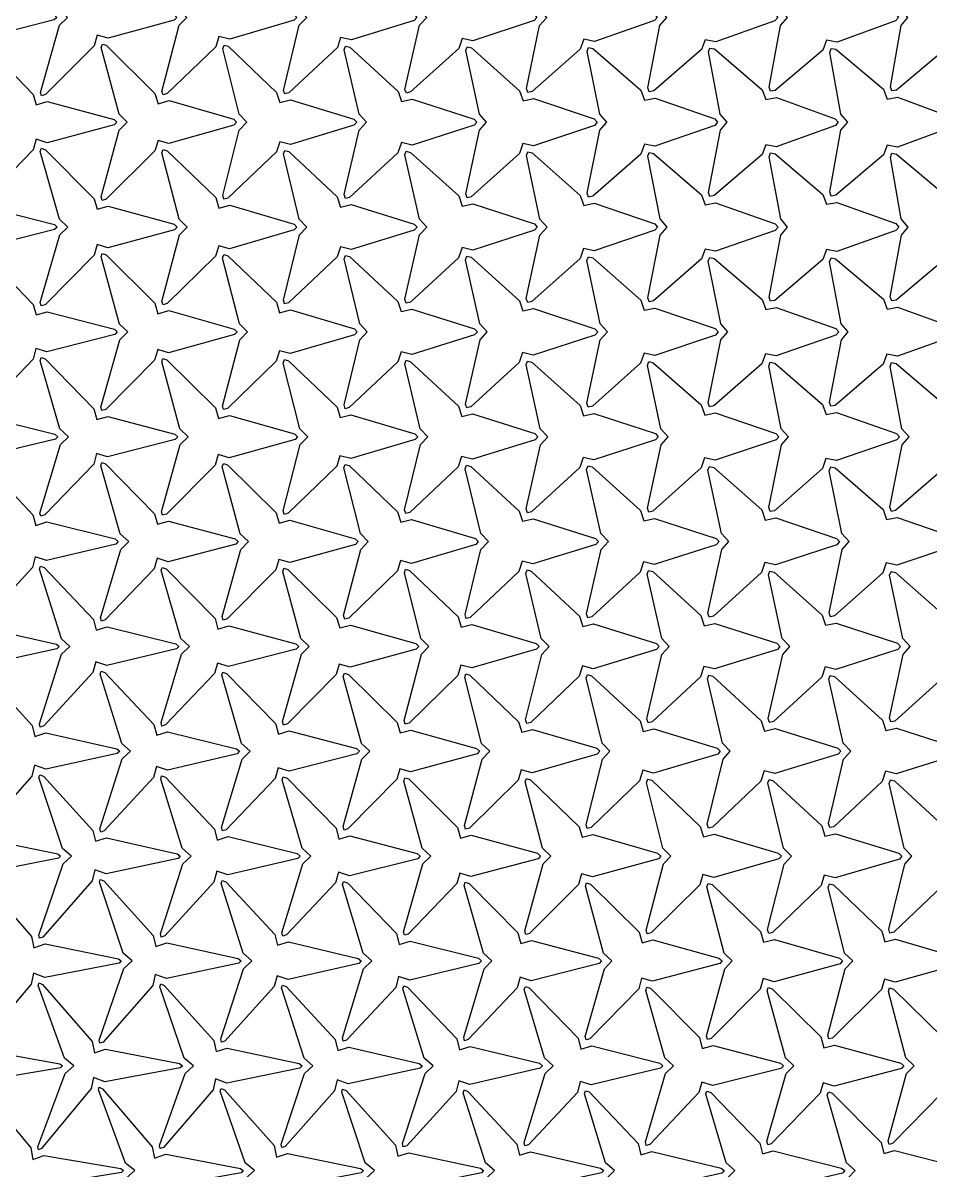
# Model space of a CAD drawing. Extents: x 0 to 195, y 0 to 191.
# Drawn here: x 47.37 to 84.83, y 47.68 to 95.06 of the extents above; entities that cross this region are included whole.
import ezdxf

# ---------------------------------------------------------------- set-up
doc = ezdxf.new("R2010")
doc.units = 0
doc.layers.add('DEFAULT', color=18, linetype='CONTINUOUS')

msp = doc.modelspace()

# ---------------------------------------------------------------- linework, layer by layer
at = {"layer": 'DEFAULT'}
for points in [[(45.406, 95.972), (45.863, 96.116), (48.661, 95.399), (48.775, 95.289), (48.666, 95.18), (45.861, 94.467), (45.405, 94.609), (45.285, 94.171), (43.259, 92.042), (43.105, 91.987), (43.064, 92.119), (43.936, 94.968), (44.277, 95.289), (43.93, 95.61), (43.067, 98.453), (43.107, 98.589), (43.259, 98.536), (45.285, 96.407)], [(50.44, 96.03), (50.89, 96.157), (53.608, 95.405), (53.724, 95.289), (53.613, 95.174), (50.887, 94.426), (50.438, 94.551), (50.314, 94.117), (48.299, 92.096), (48.137, 92.041), (48.091, 92.179), (48.876, 94.966), (49.205, 95.289), (48.871, 95.613), (48.093, 98.395), (48.138, 98.535), (48.299, 98.482), (50.314, 96.462)], [(55.468, 96.079), (55.913, 96.194), (58.561, 95.411), (58.678, 95.289), (58.565, 95.168), (55.911, 94.388), (55.467, 94.502), (55.337, 94.073), (53.331, 92.139), (53.163, 92.086), (53.112, 92.228), (53.827, 94.963), (54.146, 95.289), (53.822, 95.615), (53.114, 98.345), (53.164, 98.49), (53.332, 98.437), (55.337, 96.507)], [(60.492, 96.12), (60.933, 96.225), (63.52, 95.416), (63.637, 95.289), (63.521, 95.163), (60.933, 94.354), (60.491, 94.46), (60.355, 94.038), (58.357, 92.174), (58.185, 92.124), (58.131, 92.273), (58.782, 94.961), (59.092, 95.289), (58.778, 95.617), (58.133, 98.302), (58.186, 98.452), (58.358, 98.403), (60.356, 96.542)], [(65.514, 96.158), (65.952, 96.256), (68.481, 95.421), (68.598, 95.289), (68.481, 95.158), (65.952, 94.323), (65.513, 94.421), (65.372, 94.005), (63.381, 92.206), (63.205, 92.16), (63.148, 92.314), (63.742, 94.96), (64.044, 95.289), (63.741, 95.619), (63.149, 98.264), (63.206, 98.417), (63.383, 98.371), (65.373, 96.575)], [(70.531, 96.188), (70.967, 96.279), (73.451, 95.424), (73.568, 95.289), (73.45, 95.154), (70.968, 94.298), (70.531, 94.39), (70.386, 93.979), (68.401, 92.232), (68.223, 92.19), (68.164, 92.35), (68.705, 94.958), (69, 95.289), (68.705, 95.62), (68.164, 98.228), (68.223, 98.387), (68.402, 98.345), (70.386, 96.601)], [(75.546, 96.215), (75.98, 96.299), (78.425, 95.428), (78.543, 95.289), (78.426, 95.15), (75.98, 94.28), (75.545, 94.365), (75.397, 93.958), (73.417, 92.253), (73.237, 92.215), (73.176, 92.38), (73.676, 94.957), (73.966, 95.289), (73.678, 95.621), (73.175, 98.2), (73.237, 98.363), (73.419, 98.323), (75.398, 96.623)], [(80.558, 96.235), (80.99, 96.315), (83.404, 95.431), (83.523, 95.289), (83.406, 95.148), (80.989, 94.264), (80.557, 94.345), (80.406, 93.94), (78.43, 92.27), (78.248, 92.234), (78.185, 92.402), (78.654, 94.956), (78.937, 95.289), (78.654, 95.622), (78.185, 98.175), (78.249, 98.343), (78.432, 98.306), (80.407, 96.64)], [(85.566, 96.249), (85.996, 96.325), (88.392, 95.432), (88.51, 95.289), (88.392, 95.146), (85.996, 94.254), (85.566, 94.33), (85.413, 93.927), (83.441, 92.283), (83.257, 92.25), (83.193, 92.421), (83.636, 94.955), (83.914, 95.289), (83.634, 95.623), (83.194, 98.156), (83.258, 98.327), (83.442, 98.293), (85.414, 96.654)], [(47.923, 91.671), (48.377, 91.807), (51.134, 91.072), (51.248, 90.959), (51.136, 90.847), (48.376, 90.113), (47.92, 90.252), (47.796, 89.821), (45.774, 87.733), (45.618, 87.679), (45.576, 87.815), (46.41, 90.637), (46.747, 90.959), (46.407, 91.281), (45.577, 94.101), (45.621, 94.235), (45.779, 94.178), (47.8, 92.105)], [(52.953, 91.723), (53.403, 91.848), (56.081, 91.078), (56.196, 90.959), (56.083, 90.84), (53.402, 90.072), (52.952, 90.197), (52.822, 89.771), (50.81, 87.781), (50.649, 87.731), (50.603, 87.876), (51.348, 90.634), (51.673, 90.959), (51.346, 91.284), (50.604, 94.039), (50.65, 94.185), (50.811, 94.135), (52.823, 92.149)], [(57.979, 91.767), (58.425, 91.882), (61.037, 91.083), (61.154, 90.959), (61.039, 90.835), (58.424, 90.038), (57.977, 90.153), (57.842, 89.732), (55.839, 87.82), (55.673, 87.774), (55.624, 87.926), (56.299, 90.632), (56.613, 90.959), (56.297, 91.286), (55.625, 93.99), (55.674, 94.142), (55.84, 94.096), (57.843, 92.188)], [(63.002, 91.808), (63.444, 91.913), (65.998, 91.088), (66.116, 90.959), (66, 90.83), (63.443, 90.007), (63, 90.115), (62.859, 89.7), (60.863, 87.852), (60.693, 87.809), (60.641, 87.966), (61.259, 90.63), (61.565, 90.959), (61.257, 91.288), (60.642, 93.95), (60.696, 94.105), (60.867, 94.061), (62.862, 92.224)], [(68.023, 91.843), (68.46, 91.938), (70.965, 91.093), (71.085, 90.959), (70.97, 90.826), (68.458, 89.984), (68.018, 90.083), (67.874, 89.671), (65.884, 87.88), (65.712, 87.84), (65.657, 88.003), (66.222, 90.629), (66.52, 90.959), (66.22, 91.289), (65.657, 93.913), (65.715, 94.072), (65.891, 94.029), (67.879, 92.256)], [(73.039, 91.871), (73.473, 91.958), (75.939, 91.096), (76.059, 90.959), (75.943, 90.823), (73.471, 89.963), (73.035, 90.054), (72.888, 89.645), (70.904, 87.905), (70.727, 87.867), (70.668, 88.031), (71.195, 90.628), (71.485, 90.959), (71.19, 91.291), (70.67, 93.883), (70.731, 94.045), (70.911, 94.004), (72.892, 92.282)], [(78.051, 91.893), (78.483, 91.974), (80.918, 91.099), (81.038, 90.959), (80.921, 90.82), (78.482, 89.946), (78.048, 90.03), (77.899, 89.623), (75.92, 87.927), (75.74, 87.89), (75.679, 88.056), (76.17, 90.627), (76.455, 90.959), (76.167, 91.292), (75.68, 93.859), (75.743, 94.023), (75.925, 93.985), (77.903, 92.302)], [(83.062, 91.911), (83.492, 91.987), (85.901, 91.101), (86.021, 90.959), (85.904, 90.817), (83.49, 89.933), (83.059, 90.012), (82.908, 89.606), (80.933, 87.944), (80.751, 87.908), (80.687, 88.077), (81.15, 90.626), (81.431, 90.959), (81.147, 91.292), (80.688, 93.839), (80.753, 94.006), (80.938, 93.969), (82.911, 92.318)], [(45.401, 87.303), (45.856, 87.444), (48.676, 86.737), (48.789, 86.629), (48.679, 86.522), (45.854, 85.817), (45.398, 85.961), (45.28, 85.521), (43.251, 83.372), (43.102, 83.32), (43.064, 83.457), (43.938, 86.308), (44.282, 86.629), (43.936, 86.95), (43.064, 89.799), (43.105, 89.933), (43.257, 89.878), (45.284, 87.745)], [(50.437, 87.365), (50.886, 87.491), (53.615, 86.744), (53.734, 86.629), (53.625, 86.515), (50.881, 85.775), (50.43, 85.906), (50.306, 85.472), (48.288, 83.421), (48.129, 83.368), (48.086, 83.507), (48.888, 86.306), (49.22, 86.629), (48.884, 86.952), (48.087, 89.748), (48.134, 89.882), (48.297, 89.824), (50.313, 87.799)], [(55.465, 87.414), (55.91, 87.528), (58.567, 86.749), (58.686, 86.629), (58.574, 86.509), (55.907, 85.734), (55.459, 85.854), (55.329, 85.427), (53.321, 83.465), (53.156, 83.413), (53.107, 83.557), (53.838, 86.304), (54.156, 86.629), (53.829, 86.955), (53.111, 89.692), (53.162, 89.834), (53.33, 89.781), (55.336, 87.843)], [(60.489, 87.454), (60.929, 87.559), (63.528, 86.754), (63.645, 86.629), (63.531, 86.504), (60.928, 85.701), (60.482, 85.815), (60.346, 85.395), (58.344, 83.497), (58.177, 83.451), (58.128, 83.604), (58.79, 86.301), (59.101, 86.629), (58.784, 86.957), (58.13, 89.647), (58.184, 89.796), (58.356, 89.746), (60.354, 87.879)], [(65.51, 87.49), (65.947, 87.587), (68.492, 86.759), (68.611, 86.629), (68.497, 86.5), (65.945, 85.674), (65.504, 85.777), (65.364, 85.36), (63.37, 83.531), (63.198, 83.487), (63.144, 83.644), (63.751, 86.3), (64.055, 86.629), (63.748, 86.958), (63.146, 89.611), (63.203, 89.762), (63.38, 89.714), (65.371, 87.911)], [(70.527, 87.52), (70.962, 87.611), (73.461, 86.763), (73.581, 86.629), (73.466, 86.496), (70.96, 85.65), (70.521, 85.748), (70.377, 85.336), (68.388, 83.554), (68.214, 83.514), (68.158, 83.676), (68.719, 86.298), (69.015, 86.629), (68.715, 86.96), (68.159, 89.578), (68.219, 89.735), (68.398, 89.69), (70.384, 87.935)], [(75.542, 87.547), (75.976, 87.632), (78.434, 86.766), (78.554, 86.629), (78.438, 86.492), (75.974, 85.629), (75.537, 85.72), (75.389, 85.313), (73.406, 83.577), (73.229, 83.54), (73.17, 83.705), (73.691, 86.297), (73.98, 86.629), (73.687, 86.961), (73.172, 89.549), (73.233, 89.71), (73.415, 89.668), (75.395, 87.958)], [(80.554, 87.568), (80.986, 87.648), (83.413, 86.769), (83.535, 86.629), (83.421, 86.49), (80.982, 85.616), (80.548, 85.701), (80.399, 85.294), (78.42, 83.596), (78.241, 83.561), (78.18, 83.73), (78.666, 86.296), (78.949, 86.629), (78.662, 86.962), (78.182, 89.524), (78.245, 89.689), (78.428, 89.651), (80.405, 87.975)], [(85.562, 87.582), (85.991, 87.657), (88.402, 86.771), (88.523, 86.629), (88.407, 86.488), (85.989, 85.605), (85.557, 85.686), (85.406, 85.28), (83.43, 83.609), (83.249, 83.576), (83.187, 83.746), (83.65, 86.296), (83.928, 86.629), (83.642, 86.963), (83.19, 89.504), (83.255, 89.673), (83.439, 89.637), (85.412, 87.989)], [(47.915, 82.996), (48.368, 83.132), (51.152, 82.409), (51.269, 82.299), (51.161, 82.189), (48.363, 81.472), (47.909, 81.611), (47.79, 81.173), (45.765, 79.06), (45.61, 79.003), (45.568, 79.135), (46.429, 81.977), (46.766, 82.299), (46.419, 82.621), (45.572, 85.452), (45.615, 85.585), (45.771, 85.528), (47.794, 83.434)], [(52.945, 83.048), (53.395, 83.175), (56.098, 82.416), (56.22, 82.299), (56.114, 82.184), (53.387, 81.435), (52.935, 81.566), (52.809, 81.135), (50.792, 79.097), (50.636, 79.049), (50.593, 79.194), (51.371, 81.975), (51.697, 82.299), (51.363, 82.623), (50.596, 85.396), (50.642, 85.537), (50.804, 85.485), (52.818, 83.478)], [(57.97, 83.092), (58.414, 83.205), (61.059, 82.42), (61.178, 82.299), (61.067, 82.178), (58.41, 81.399), (57.963, 81.517), (57.833, 81.09), (55.825, 79.141), (55.66, 79.091), (55.612, 79.237), (56.327, 81.973), (56.64, 82.299), (56.312, 82.625), (55.618, 85.346), (55.668, 85.493), (55.835, 85.443), (57.839, 83.521)], [(62.994, 83.134), (63.435, 83.238), (66.016, 82.426), (66.137, 82.299), (66.025, 82.173), (63.431, 81.367), (62.985, 81.48), (62.848, 81.061), (60.846, 79.17), (60.68, 79.126), (60.63, 79.28), (61.284, 81.971), (61.592, 82.299), (61.277, 82.627), (60.633, 85.31), (60.688, 85.459), (60.861, 85.409), (62.858, 83.556)], [(68.012, 83.165), (68.45, 83.261), (70.987, 82.429), (71.106, 82.299), (70.991, 82.169), (68.447, 81.34), (68.006, 81.444), (67.865, 81.028), (65.871, 79.202), (65.7, 79.16), (65.647, 79.319), (66.246, 81.969), (66.545, 82.299), (66.237, 82.628), (65.65, 85.27), (65.707, 85.426), (65.882, 85.381), (67.872, 83.584)], [(73.029, 83.194), (73.464, 83.283), (75.958, 82.433), (76.08, 82.299), (75.966, 82.165), (73.46, 81.32), (73.021, 81.418), (72.877, 81.006), (70.888, 79.224), (70.715, 79.186), (70.66, 79.351), (71.214, 81.968), (71.509, 82.299), (71.21, 82.63), (70.662, 85.243), (70.721, 85.4), (70.901, 85.356), (72.886, 83.609)], [(78.043, 83.219), (78.475, 83.301), (80.935, 82.436), (81.057, 82.299), (80.944, 82.163), (78.471, 81.303), (78.034, 81.394), (77.888, 80.985), (75.904, 79.245), (75.728, 79.208), (75.67, 79.374), (76.191, 81.967), (76.479, 82.299), (76.184, 82.631), (75.673, 85.216), (75.735, 85.376), (75.918, 85.334), (77.897, 83.631)], [(83.053, 83.235), (83.483, 83.314), (85.918, 82.438), (86.04, 82.299), (85.926, 82.16), (83.479, 81.29), (83.045, 81.376), (82.896, 80.968), (80.916, 79.262), (80.738, 79.226), (80.678, 79.395), (81.171, 81.966), (81.453, 82.299), (81.163, 82.632), (80.682, 85.194), (80.745, 85.359), (80.928, 85.321), (82.905, 83.645)], [(45.391, 78.626), (45.848, 78.772), (48.691, 78.075), (48.812, 77.969), (48.713, 77.865), (45.837, 77.183), (45.38, 77.332), (45.267, 76.887), (43.233, 74.687), (43.085, 74.63), (43.047, 74.758), (43.977, 77.65), (44.318, 77.969), (43.958, 78.289), (43.055, 81.161), (43.094, 81.291), (43.245, 81.234), (45.275, 79.067)], [(50.422, 78.679), (50.872, 78.808), (53.644, 78.08), (53.764, 77.969), (53.66, 77.859), (50.864, 77.141), (50.411, 77.277), (50.293, 76.837), (48.269, 74.736), (48.114, 74.681), (48.072, 74.815), (48.919, 77.647), (49.247, 77.969), (48.898, 78.291), (48.081, 81.101), (48.125, 81.238), (48.283, 81.183), (50.302, 79.119)], [(55.45, 78.728), (55.899, 78.85), (58.59, 78.086), (58.714, 77.969), (58.61, 77.853), (55.889, 77.102), (55.439, 77.229), (55.314, 76.797), (53.298, 74.775), (53.138, 74.723), (53.093, 74.865), (53.87, 77.645), (54.192, 77.969), (53.855, 78.293), (53.1, 81.059), (53.147, 81.199), (53.311, 81.145), (55.323, 79.158)], [(60.473, 78.767), (60.916, 78.878), (63.555, 78.091), (63.675, 77.969), (63.565, 77.848), (60.911, 77.067), (60.464, 77.186), (60.333, 76.759), (58.326, 74.812), (58.161, 74.763), (58.113, 74.911), (58.824, 77.643), (59.134, 77.969), (58.805, 78.295), (58.121, 81.008), (58.172, 81.157), (58.339, 81.108), (60.342, 79.196)], [(65.496, 78.807), (65.936, 78.909), (68.514, 78.096), (68.636, 77.969), (68.526, 77.843), (65.93, 77.037), (65.485, 77.15), (65.347, 76.731), (63.346, 74.839), (63.181, 74.796), (63.131, 74.952), (63.782, 77.641), (64.089, 77.969), (63.773, 78.297), (63.135, 80.976), (63.19, 81.124), (63.364, 81.074), (65.36, 79.23)], [(70.514, 78.837), (70.95, 78.931), (73.487, 78.099), (73.609, 77.969), (73.497, 77.839), (70.944, 77.015), (70.504, 77.117), (70.364, 76.7), (68.37, 74.871), (68.2, 74.829), (68.146, 74.989), (68.746, 77.639), (69.044, 77.969), (68.736, 78.298), (68.151, 80.938), (68.208, 81.093), (68.385, 81.047), (70.375, 79.258)], [(75.528, 78.862), (75.962, 78.951), (78.461, 78.103), (78.583, 77.969), (78.471, 77.836), (75.957, 76.994), (75.518, 77.093), (75.374, 76.681), (73.384, 74.889), (73.212, 74.851), (73.158, 75.015), (73.72, 77.638), (74.012, 77.969), (73.71, 78.299), (73.162, 80.913), (73.221, 81.07), (73.401, 81.026), (75.385, 79.279)], [(80.54, 78.883), (80.972, 78.967), (83.44, 78.105), (83.564, 77.969), (83.453, 77.834), (80.966, 76.98), (80.53, 77.071), (80.385, 76.659), (78.401, 74.911), (78.225, 74.874), (78.168, 75.039), (78.696, 77.637), (78.983, 77.969), (78.687, 78.3), (78.172, 80.888), (78.233, 81.05), (78.414, 81.009), (80.395, 79.297)], [(85.549, 78.898), (85.979, 78.977), (88.428, 78.107), (88.552, 77.969), (88.44, 77.832), (85.973, 76.97), (85.538, 77.058), (85.391, 76.648), (83.409, 74.922), (83.233, 74.887), (83.175, 75.057), (83.679, 77.637), (83.961, 77.969), (83.668, 78.301), (83.18, 80.869), (83.243, 81.034), (83.425, 80.995), (85.402, 79.311)], [(47.897, 74.304), (48.352, 74.447), (51.184, 73.745), (51.308, 73.639), (51.212, 73.535), (48.338, 72.852), (47.877, 73.006), (47.763, 72.565), (45.727, 70.348), (45.583, 70.298), (45.549, 70.433), (46.472, 73.319), (46.809, 73.639), (46.448, 73.959), (45.559, 76.82), (45.599, 76.951), (45.751, 76.895), (47.78, 74.746)], [(52.925, 74.354), (53.376, 74.486), (56.135, 73.751), (56.258, 73.639), (56.156, 73.528), (53.366, 72.808), (52.912, 72.947), (52.791, 72.509), (50.767, 70.403), (50.613, 70.35), (50.572, 70.486), (51.418, 73.317), (51.743, 73.639), (51.392, 73.961), (50.584, 76.765), (50.627, 76.904), (50.783, 76.852), (52.803, 74.79)], [(57.952, 74.4), (58.399, 74.521), (61.089, 73.756), (61.214, 73.639), (61.11, 73.523), (58.389, 72.772), (57.939, 72.899), (57.813, 72.467), (55.798, 70.445), (55.639, 70.395), (55.595, 70.538), (56.366, 73.314), (56.684, 73.639), (56.346, 73.963), (55.603, 76.719), (55.65, 76.863), (55.813, 76.812), (57.824, 74.831)], [(62.974, 74.438), (63.416, 74.548), (66.055, 73.761), (66.176, 73.639), (66.067, 73.518), (63.41, 72.739), (62.963, 72.857), (62.832, 72.43), (60.825, 70.481), (60.661, 70.432), (60.613, 70.58), (61.324, 73.313), (61.633, 73.639), (61.305, 73.965), (60.621, 76.677), (60.672, 76.825), (60.84, 76.776), (62.843, 74.868)], [(67.996, 74.476), (68.435, 74.578), (71.016, 73.765), (71.14, 73.639), (71.032, 73.514), (68.427, 72.712), (67.982, 72.825), (67.846, 72.405), (65.844, 70.506), (65.679, 70.463), (65.63, 70.62), (66.284, 73.311), (66.59, 73.639), (66.273, 73.967), (65.635, 76.646), (65.69, 76.794), (65.864, 76.744), (67.86, 74.9)], [(73.01, 74.501), (73.447, 74.596), (75.993, 73.768), (76.115, 73.639), (76.004, 73.51), (73.441, 72.69), (72.998, 72.796), (72.859, 72.379), (70.863, 70.531), (70.695, 70.491), (70.644, 70.653), (71.252, 73.309), (71.549, 73.639), (71.237, 73.968), (70.65, 76.61), (70.707, 76.766), (70.882, 76.721), (72.872, 74.923)], [(78.025, 74.527), (78.46, 74.617), (80.966, 73.772), (81.091, 73.639), (80.982, 73.507), (78.452, 72.673), (78.013, 72.771), (77.872, 72.355), (75.881, 70.555), (75.709, 70.516), (75.655, 70.679), (76.226, 73.308), (76.52, 73.639), (76.216, 73.969), (75.659, 76.588), (75.719, 76.745), (75.898, 76.7), (77.883, 74.944)], [(83.034, 74.543), (83.467, 74.627), (85.952, 73.774), (86.076, 73.639), (85.965, 73.505), (83.46, 72.66), (83.021, 72.757), (82.877, 72.345), (80.889, 70.565), (80.718, 70.53), (80.663, 70.699), (81.206, 73.308), (81.492, 73.639), (81.191, 73.97), (80.67, 76.563), (80.73, 76.726), (80.909, 76.686), (82.891, 74.959)], [(45.361, 69.913), (45.817, 70.062), (48.754, 69.407), (48.868, 69.308), (48.767, 69.211), (45.811, 68.565), (45.348, 68.727), (45.241, 68.276), (43.197, 65.977), (43.057, 65.922), (43.024, 66.047), (44.028, 68.992), (44.378, 69.308), (44.007, 69.626), (43.033, 72.549), (43.071, 72.671), (43.217, 72.612), (45.256, 70.369)], [(50.396, 69.973), (50.85, 70.115), (53.687, 69.415), (53.808, 69.308), (53.709, 69.204), (50.84, 68.519), (50.379, 68.673), (50.264, 68.231), (48.229, 66.022), (48.085, 65.971), (48.05, 66.106), (48.969, 68.989), (49.312, 69.308), (48.957, 69.628), (48.055, 72.499), (48.097, 72.625), (48.252, 72.565), (50.28, 70.417)], [(55.426, 70.025), (55.876, 70.155), (58.635, 69.421), (58.76, 69.308), (58.66, 69.199), (55.864, 68.481), (55.408, 68.622), (55.288, 68.185), (53.263, 66.067), (53.112, 66.018), (53.074, 66.159), (53.915, 68.986), (54.243, 69.308), (53.895, 69.631), (53.083, 72.438), (53.127, 72.574), (53.286, 72.519), (55.305, 70.463)], [(60.451, 70.069), (60.898, 70.19), (63.59, 69.426), (63.716, 69.308), (63.614, 69.193), (60.887, 68.445), (60.435, 68.576), (60.309, 68.145), (58.292, 66.106), (58.136, 66.059), (58.093, 66.204), (58.87, 68.984), (59.187, 69.308), (58.847, 69.633), (58.103, 72.389), (58.15, 72.533), (58.313, 72.482), (60.324, 70.501)], [(65.472, 70.105), (65.914, 70.214), (68.559, 69.43), (68.684, 69.308), (68.579, 69.189), (65.904, 68.418), (65.458, 68.537), (65.329, 68.107), (63.32, 66.144), (63.158, 66.097), (63.112, 66.247), (63.827, 68.983), (64.136, 69.308), (63.806, 69.635), (63.121, 72.348), (63.171, 72.497), (63.339, 72.448), (65.342, 70.536)], [(70.49, 70.137), (70.929, 70.238), (73.528, 69.434), (73.65, 69.308), (73.54, 69.184), (70.923, 68.388), (70.478, 68.502), (70.343, 68.081), (68.339, 66.17), (68.174, 66.125), (68.126, 66.279), (68.795, 68.981), (69.099, 69.308), (68.777, 69.636), (68.133, 72.32), (68.187, 72.469), (68.36, 72.419), (70.357, 70.564)], [(75.507, 70.165), (75.944, 70.261), (78.498, 69.438), (78.629, 69.308), (78.526, 69.183), (75.93, 68.377), (75.49, 68.481), (75.355, 68.056), (73.358, 66.194), (73.191, 66.154), (73.141, 66.315), (73.759, 68.98), (74.06, 69.308), (73.748, 69.638), (73.146, 72.291), (73.202, 72.444), (73.377, 72.397), (75.369, 70.587)], [(80.516, 70.182), (80.95, 70.271), (83.486, 69.439), (83.608, 69.308), (83.496, 69.179), (80.945, 68.354), (80.502, 68.46), (80.361, 68.045), (78.366, 66.205), (78.198, 66.166), (78.146, 66.328), (78.746, 68.979), (79.035, 69.308), (78.721, 69.639), (78.157, 72.263), (78.215, 72.422), (78.391, 72.379), (80.378, 70.605)], [(85.526, 70.199), (85.959, 70.285), (88.468, 69.441), (88.597, 69.308), (88.491, 69.178), (85.947, 68.35), (85.51, 68.447), (85.37, 68.027), (83.379, 66.222), (83.21, 66.188), (83.158, 66.356), (83.719, 68.978), (84.011, 69.308), (83.709, 69.639), (83.162, 72.251), (83.222, 72.409), (83.401, 72.366), (85.386, 70.619)], [(47.863, 65.586), (48.319, 65.735), (51.25, 65.078), (51.367, 64.978), (51.269, 64.881), (48.31, 64.236), (47.846, 64.4), (47.739, 63.95), (45.695, 61.644), (45.556, 61.59), (45.524, 61.717), (46.528, 64.661), (46.876, 64.978), (46.504, 65.296), (45.535, 68.216), (45.572, 68.338), (45.719, 68.279), (47.757, 66.042)], [(52.895, 65.641), (53.347, 65.779), (56.194, 65.084), (56.314, 64.978), (56.213, 64.875), (53.337, 64.192), (52.88, 64.342), (52.767, 63.897), (50.732, 61.696), (50.586, 61.642), (50.549, 61.774), (51.47, 64.659), (51.811, 64.978), (51.453, 65.298), (50.557, 68.166), (50.599, 68.292), (50.754, 68.232), (52.782, 66.09)], [(57.922, 65.688), (58.371, 65.817), (61.145, 65.09), (61.266, 64.978), (61.162, 64.869), (58.363, 64.153), (57.909, 64.292), (57.789, 63.853), (55.764, 61.739), (55.612, 61.687), (55.572, 61.825), (56.419, 64.657), (56.749, 64.978), (56.402, 65.301), (55.58, 68.114), (55.624, 68.249), (55.783, 68.192), (57.803, 66.13)], [(62.948, 65.733), (63.394, 65.853), (66.099, 65.095), (66.226, 64.978), (66.126, 64.865), (63.381, 64.124), (62.929, 64.256), (62.806, 63.822), (60.787, 61.77), (60.633, 61.724), (60.592, 61.872), (61.372, 64.654), (61.694, 64.978), (61.356, 65.303), (60.599, 68.069), (60.647, 68.209), (60.811, 68.155), (62.823, 66.168)], [(67.967, 65.766), (68.41, 65.878), (71.067, 65.099), (71.19, 64.978), (71.083, 64.86), (68.402, 64.091), (67.952, 64.217), (67.821, 63.791), (65.81, 61.8), (65.651, 61.755), (65.607, 61.905), (66.338, 64.653), (66.648, 64.978), (66.314, 65.305), (65.618, 68.026), (65.667, 68.175), (65.832, 68.127), (67.837, 66.196)], [(72.986, 65.799), (73.425, 65.902), (76.037, 65.103), (76.166, 64.978), (76.065, 64.857), (73.411, 64.077), (72.966, 64.192), (72.836, 63.762), (70.831, 61.828), (70.67, 61.787), (70.624, 61.945), (71.299, 64.651), (71.605, 64.978), (71.284, 65.306), (70.63, 67.996), (70.684, 68.145), (70.856, 68.095), (72.854, 66.228)], [(77.994, 65.813), (78.432, 65.912), (81.023, 65.104), (81.146, 64.978), (81.037, 64.854), (78.425, 64.055), (77.979, 64.169), (77.844, 63.748), (75.841, 61.842), (75.678, 61.802), (75.631, 61.962), (76.282, 64.651), (76.579, 64.978), (76.256, 65.307), (75.642, 67.968), (75.695, 68.126), (75.864, 68.084), (77.86, 66.239)], [(83.008, 65.838), (83.443, 65.929), (86.001, 65.107), (86.13, 64.978), (86.027, 64.853), (83.43, 64.047), (82.989, 64.152), (82.854, 63.728), (80.856, 61.862), (80.691, 61.825), (80.642, 61.988), (81.256, 64.649), (81.555, 64.978), (81.243, 65.308), (80.648, 67.956), (80.705, 68.108), (80.882, 68.06), (82.873, 66.264)], [(45.329, 61.197), (45.789, 61.359), (48.809, 60.741), (48.927, 60.648), (48.837, 60.558), (45.775, 59.959), (45.307, 60.138), (45.207, 59.681), (43.151, 57.253), (43.022, 57.201), (42.995, 57.323), (44.093, 60.334), (44.457, 60.648), (44.074, 60.963), (43.004, 63.955), (43.039, 64.065), (43.182, 64), (45.23, 61.659)], [(50.364, 61.258), (50.822, 61.409), (53.745, 60.748), (53.868, 60.648), (53.776, 60.551), (50.806, 59.912), (50.342, 60.077), (50.235, 59.627), (48.19, 57.306), (48.053, 57.254), (48.022, 57.381), (49.034, 60.332), (49.382, 60.648), (49.008, 60.966), (48.033, 63.89), (48.071, 64.011), (48.218, 63.95), (50.256, 61.71)], [(55.394, 61.31), (55.848, 61.451), (58.691, 60.754), (58.818, 60.648), (58.724, 60.546), (55.832, 59.871), (55.373, 60.023), (55.261, 59.576), (53.226, 57.356), (53.081, 57.304), (53.046, 57.437), (53.977, 60.329), (54.313, 60.648), (53.948, 60.969), (53.059, 63.831), (53.099, 63.961), (53.252, 63.905), (55.28, 61.756)], [(60.419, 61.353), (60.867, 61.481), (63.653, 60.758), (63.779, 60.648), (63.681, 60.541), (60.853, 59.837), (60.397, 59.982), (60.28, 59.542), (58.251, 57.39), (58.104, 57.343), (58.068, 57.485), (58.929, 60.327), (59.254, 60.648), (58.899, 60.971), (58.081, 63.781), (58.124, 63.918), (58.282, 63.864), (60.302, 61.798)], [(65.44, 61.389), (65.886, 61.51), (68.616, 60.763), (68.742, 60.648), (68.641, 60.536), (65.873, 59.806), (65.418, 59.945), (65.295, 59.511), (63.273, 57.42), (63.123, 57.376), (63.085, 57.524), (63.889, 60.325), (64.209, 60.648), (63.864, 60.972), (63.096, 63.746), (63.142, 63.887), (63.304, 63.835), (65.317, 61.827)], [(70.461, 61.426), (70.903, 61.537), (73.581, 60.767), (73.712, 60.648), (73.614, 60.533), (70.887, 59.785), (70.437, 59.913), (70.312, 59.48), (68.296, 57.451), (68.142, 57.409), (68.101, 57.561), (68.852, 60.323), (69.166, 60.648), (68.829, 60.974), (68.111, 63.712), (68.161, 63.854), (68.329, 63.8), (70.336, 61.862)], [(75.471, 61.443), (75.912, 61.551), (78.563, 60.769), (78.69, 60.648), (78.586, 60.53), (75.901, 59.763), (75.452, 59.886), (75.324, 59.456), (73.313, 57.474), (73.155, 57.432), (73.112, 57.586), (73.827, 60.322), (74.131, 60.648), (73.797, 60.975), (73.125, 63.68), (73.174, 63.832), (73.34, 63.786), (75.343, 61.877)], [(80.486, 61.469), (80.924, 61.57), (83.539, 60.772), (83.669, 60.648), (83.568, 60.528), (80.909, 59.749), (80.464, 59.866), (80.333, 59.438), (78.326, 57.492), (78.167, 57.453), (78.123, 57.612), (78.802, 60.321), (79.105, 60.648), (78.781, 60.976), (78.132, 63.663), (78.185, 63.812), (78.357, 63.763), (80.355, 61.9)], [(85.491, 61.478), (85.928, 61.576), (88.531, 60.773), (88.655, 60.648), (88.548, 60.525), (85.919, 59.734), (85.473, 59.849), (85.34, 59.426), (83.335, 57.504), (83.175, 57.467), (83.13, 57.629), (83.785, 60.32), (84.081, 60.648), (83.758, 60.977), (83.141, 63.64), (83.194, 63.798), (83.363, 63.755), (85.359, 61.908)], [(47.825, 56.86), (48.285, 57.022), (51.317, 56.41), (51.432, 56.318), (51.339, 56.228), (48.274, 55.631), (47.805, 55.811), (47.705, 55.355), (45.648, 52.919), (45.519, 52.866), (45.492, 52.986), (46.6, 56.004), (46.963, 56.318), (46.577, 56.633), (45.502, 59.628), (45.537, 59.739), (45.678, 59.675), (47.727, 57.324)], [(52.859, 56.918), (53.316, 57.07), (56.257, 56.417), (56.377, 56.318), (56.284, 56.222), (53.302, 55.588), (52.835, 55.758), (52.729, 55.309), (50.68, 52.964), (50.548, 52.917), (50.521, 53.049), (51.536, 56.002), (51.888, 56.318), (51.516, 56.635), (50.529, 59.567), (50.567, 59.687), (50.714, 59.626), (52.753, 57.374)], [(57.885, 56.964), (58.337, 57.103), (61.214, 56.421), (61.334, 56.318), (61.235, 56.217), (58.327, 55.549), (57.864, 55.709), (57.752, 55.265), (55.712, 53.007), (55.574, 52.961), (55.543, 53.1), (56.485, 55.999), (56.823, 56.318), (56.459, 56.638), (55.554, 59.511), (55.594, 59.641), (55.745, 59.584), (57.775, 57.417)], [(62.907, 57.002), (63.355, 57.132), (66.177, 56.426), (66.301, 56.318), (66.204, 56.213), (63.342, 55.525), (62.885, 55.672), (62.771, 55.227), (60.739, 53.045), (60.597, 53.001), (60.563, 53.145), (61.439, 55.997), (61.773, 56.318), (61.42, 56.64), (60.571, 59.473), (60.614, 59.605), (60.77, 59.549), (62.794, 57.452)], [(67.929, 57.04), (68.374, 57.162), (71.139, 56.43), (71.267, 56.318), (71.172, 56.21), (68.358, 55.5), (67.902, 55.643), (67.783, 55.205), (65.755, 53.067), (65.611, 53.024), (65.575, 53.173), (66.411, 55.996), (66.735, 56.318), (66.386, 56.641), (65.586, 59.438), (65.633, 59.573), (65.794, 59.517), (67.811, 57.485)], [(72.944, 57.067), (73.388, 57.184), (76.111, 56.433), (76.241, 56.318), (76.146, 56.207), (73.371, 55.48), (72.92, 55.612), (72.799, 55.173), (70.778, 53.098), (70.628, 53.054), (70.589, 53.203), (71.381, 55.995), (71.696, 56.318), (71.35, 56.643), (70.602, 59.403), (70.648, 59.546), (70.811, 59.495), (72.822, 57.507)], [(77.959, 57.091), (78.4, 57.201), (81.088, 56.436), (81.215, 56.318), (81.114, 56.203), (78.387, 55.455), (77.934, 55.587), (77.808, 55.157), (75.79, 53.114), (75.639, 53.073), (75.599, 53.227), (76.357, 55.994), (76.665, 56.318), (76.324, 56.644), (75.613, 59.377), (75.662, 59.523), (75.828, 59.472), (77.834, 57.53)], [(82.968, 57.107), (83.407, 57.213), (86.073, 56.438), (86.202, 56.318), (86.102, 56.202), (83.393, 55.445), (82.945, 55.569), (82.819, 55.135), (80.806, 53.135), (80.653, 53.097), (80.612, 53.256), (81.327, 55.992), (81.635, 56.318), (81.303, 56.645), (80.622, 59.356), (80.672, 59.505), (80.839, 59.458), (82.842, 57.545)], [(45.286, 52.462), (45.75, 52.637), (48.888, 52.073), (49.003, 51.988), (48.918, 51.906), (45.735, 51.363), (45.26, 51.558), (45.17, 51.092), (43.101, 48.522), (42.98, 48.468), (42.957, 48.578), (44.179, 51.678), (44.554, 51.988), (44.152, 52.299), (42.969, 55.371), (43.001, 55.471), (43.136, 55.403), (45.196, 52.934)], [(50.32, 52.521), (50.778, 52.68), (53.833, 52.079), (53.954, 51.988), (53.869, 51.901), (50.759, 51.324), (50.29, 51.506), (50.195, 51.043), (48.135, 48.57), (48.011, 48.522), (47.988, 48.646), (49.11, 51.675), (49.471, 51.988), (49.081, 52.302), (48.001, 55.302), (48.035, 55.412), (48.177, 55.347), (50.226, 52.992)], [(55.35, 52.573), (55.804, 52.722), (58.779, 52.084), (58.898, 51.988), (58.806, 51.894), (55.791, 51.275), (55.324, 51.448), (55.22, 50.995), (53.169, 48.618), (53.037, 48.566), (53.008, 48.691), (54.064, 51.673), (54.413, 51.988), (54.03, 52.305), (53.023, 55.251), (53.061, 55.367), (53.209, 55.302), (55.25, 53.037)], [(60.377, 52.619), (60.827, 52.758), (63.733, 52.089), (63.861, 51.988), (63.773, 51.891), (60.807, 51.249), (60.346, 51.41), (60.24, 50.958), (58.196, 48.655), (58.062, 48.611), (58.034, 48.749), (59.005, 51.67), (59.348, 51.988), (58.98, 52.307), (58.045, 55.202), (58.086, 55.324), (58.239, 55.262), (60.271, 53.078)], [(65.393, 52.647), (65.841, 52.779), (68.706, 52.092), (68.827, 51.988), (68.729, 51.886), (65.829, 51.215), (65.368, 51.371), (65.256, 50.927), (63.218, 48.685), (63.079, 48.64), (63.048, 48.779), (63.975, 51.669), (64.305, 51.988), (63.938, 52.309), (63.064, 55.16), (63.104, 55.293), (63.257, 55.238), (65.284, 53.103)], [(70.412, 52.681), (70.86, 52.809), (73.668, 52.097), (73.797, 51.988), (73.705, 51.883), (70.841, 51.196), (70.387, 51.339), (70.274, 50.891), (68.244, 48.72), (68.1, 48.676), (68.065, 48.82), (68.934, 51.667), (69.265, 51.988), (68.913, 52.31), (68.075, 55.135), (68.118, 55.268), (68.276, 55.211), (70.298, 53.129)], [(75.425, 52.703), (75.87, 52.825), (78.648, 52.099), (78.772, 51.988), (78.673, 51.88), (75.857, 51.171), (75.4, 51.316), (75.281, 50.878), (73.253, 48.733), (73.109, 48.692), (73.075, 48.842), (73.912, 51.666), (74.23, 51.988), (73.877, 52.311), (73.09, 55.099), (73.134, 55.241), (73.291, 55.19), (75.309, 53.151)], [(80.441, 52.731), (80.883, 52.845), (83.622, 52.102), (83.747, 51.988), (83.647, 51.877), (80.87, 51.151), (80.417, 51.287), (80.296, 50.851), (78.273, 48.76), (78.125, 48.719), (78.088, 48.871), (78.882, 51.665), (79.201, 51.988), (78.859, 52.312), (78.098, 55.081), (78.146, 55.22), (78.311, 55.164), (80.322, 53.177)], [(85.447, 52.742), (85.888, 52.853), (88.612, 52.103), (88.737, 51.988), (88.636, 51.876), (85.876, 51.142), (85.424, 51.274), (85.302, 50.837), (83.283, 48.773), (83.135, 48.737), (83.098, 48.895), (83.858, 51.663), (84.172, 51.988), (83.835, 52.313), (83.109, 55.057), (83.155, 55.204), (83.318, 55.155), (85.328, 53.187)], [(47.777, 48.116), (48.239, 48.289), (51.41, 47.741), (51.526, 47.658), (51.444, 47.578), (48.222, 47.053), (47.745, 47.254), (47.658, 46.786), (45.584, 44.169), (45.469, 44.119), (45.449, 44.231), (46.697, 47.348), (47.067, 47.658), (46.657, 47.969), (45.467, 51.046), (45.498, 51.147), (45.63, 51.082), (47.692, 48.596)], [(52.806, 48.168), (53.268, 48.335), (56.352, 47.747), (56.472, 47.658), (56.388, 47.573), (53.25, 47.009), (52.778, 47.198), (52.684, 46.735), (50.62, 44.219), (50.499, 44.171), (50.477, 44.293), (51.634, 47.346), (51.997, 47.658), (51.602, 47.971), (50.491, 50.992), (50.523, 51.103), (50.659, 51.041), (52.713, 48.637)], [(57.836, 48.22), (58.29, 48.37), (61.307, 47.751), (61.429, 47.658), (61.342, 47.568), (58.273, 46.973), (57.804, 47.153), (57.704, 46.696), (55.647, 44.257), (55.523, 44.213), (55.5, 44.343), (56.582, 47.343), (56.934, 47.658), (56.548, 47.974), (55.515, 50.939), (55.552, 51.053), (55.696, 50.99), (57.74, 48.689)], [(62.856, 48.253), (63.309, 48.399), (66.27, 47.755), (66.395, 47.658), (66.308, 47.564), (63.29, 46.947), (62.825, 47.117), (62.723, 46.661), (60.672, 44.292), (60.544, 44.25), (60.52, 44.386), (61.538, 47.341), (61.883, 47.658), (61.506, 47.976), (60.534, 50.897), (60.57, 51.021), (60.716, 50.963), (62.754, 48.716)], [(67.88, 48.295), (68.331, 48.433), (71.226, 47.76), (71.354, 47.658), (71.266, 47.56), (68.311, 46.913), (67.849, 47.074), (67.742, 46.624), (65.699, 44.329), (65.563, 44.281), (65.533, 44.417), (66.508, 47.34), (66.844, 47.658), (66.471, 47.977), (65.549, 50.863), (65.589, 50.988), (65.742, 50.928), (67.773, 48.752)], [(72.891, 48.314), (73.339, 48.446), (76.21, 47.762), (76.33, 47.658), (76.232, 47.556), (73.328, 46.886), (72.868, 47.041), (72.757, 46.594), (70.719, 44.357), (70.581, 44.314), (70.551, 44.456), (71.468, 47.338), (71.796, 47.658), (71.431, 47.979), (70.567, 50.823), (70.606, 50.96), (70.756, 50.908), (72.783, 48.772)], [(77.909, 48.346), (78.355, 48.472), (81.177, 47.765), (81.307, 47.658), (81.216, 47.554), (78.336, 46.874), (77.881, 47.018), (77.771, 46.569), (75.738, 44.383), (75.597, 44.341), (75.564, 44.487), (76.436, 47.337), (76.769, 47.658), (76.416, 47.98), (75.573, 50.809), (75.617, 50.94), (75.775, 50.882), (77.797, 48.798)], [(82.921, 48.366), (83.363, 48.484), (86.161, 47.767), (86.288, 47.658), (86.192, 47.552), (83.348, 46.855), (82.892, 47), (82.777, 46.557), (80.747, 44.394), (80.604, 44.353), (80.571, 44.502), (81.422, 47.336), (81.741, 47.658), (81.385, 47.981), (80.587, 50.778), (80.631, 50.916), (80.791, 50.862), (82.808, 48.819)]]:
    msp.add_lwpolyline(points, close=True, dxfattribs=at)

doc.saveas('drawing.dxf')
